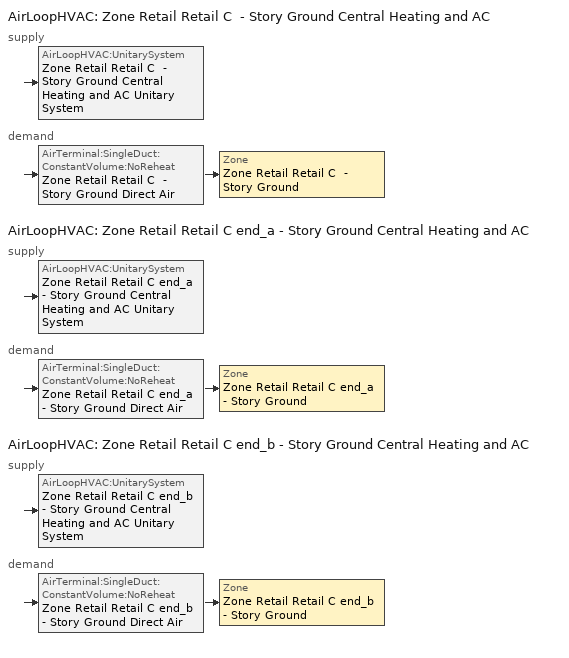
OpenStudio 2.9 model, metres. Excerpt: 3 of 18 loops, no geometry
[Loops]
AirLoopHVAC 'Zone Retail Retail C  - Story Ground Central Heating and AC'
 supply: AirLoopHVAC:UnitarySystem 'Zone Retail Retail C  - Story Ground Central Heating and AC Unitary System'
 demand: AirTerminal:SingleDuct:ConstantVolume:NoReheat 'Zone Retail Retail C  - Story Ground Direct Air' > Zone 'Zone Retail Retail C  - Story Ground'
AirLoopHVAC 'Zone Retail Retail C end_a - Story Ground Central Heating and AC'
 supply: AirLoopHVAC:UnitarySystem 'Zone Retail Retail C end_a - Story Ground Central Heating and AC Unitary System'
 demand: AirTerminal:SingleDuct:ConstantVolume:NoReheat 'Zone Retail Retail C end_a - Story Ground Direct Air' > Zone 'Zone Retail Retail C end_a - Story Ground'
AirLoopHVAC 'Zone Retail Retail C end_b - Story Ground Central Heating and AC'
 supply: AirLoopHVAC:UnitarySystem 'Zone Retail Retail C end_b - Story Ground Central Heating and AC Unitary System'
 demand: AirTerminal:SingleDuct:ConstantVolume:NoReheat 'Zone Retail Retail C end_b - Story Ground Direct Air' > Zone 'Zone Retail Retail C end_b - Story Ground'
[SizingPeriod:DesignDay] Barometric Pressure {Pa}=97051; Wind Direction {deg}=230; Sky Clearness=0; Rain Indicator=0; Snow Indicator=0; Day of Month=21; Daylight Saving Time Indicator=0; Humidity Indicating Type=Wetbulb; Dry-Bulb Temperature Range Modifier Type=DefaultMultipliers
Name | Maximum Dry-Bulb Temperature {C} | Daily Dry-Bulb Temperature Range {deltaC} | Humidity Indicating Conditions at Maximum Dry-Bulb | Wind Speed {m/s} | Month | Day Type | Solar Model Indicator | ASHRAE Taub | ASHRAE Taud
Youngstown Muni Ann Htg 99.6% Condns DB 1 | -16.2 | 0 | -16.2 | 4.2 | 1 | WinterDesignDay | ASHRAEClearSky
Youngstown Muni Ann Htg Wind 99% Condns WS=>MCDB 1 | -1.1 | 0 | -1.1 | 10.6 | 1 | WinterDesignDay | ASHRAEClearSky
Youngstown Muni April .4% Condns DB=>MCWB 1 | 28.2 | 11.4 | 16.9 | 4.3 | 4 | SummerDesignDay | ASHRAETau | 0.392 | 2.247
Youngstown Muni April .4% Condns WB=>MCDB 1 | 25.1 | 11.4 | 18.6 | 4.3 | 4 | SummerDesignDay | ASHRAETau | 0.392 | 2.247
Youngstown Muni August .4% Condns DB=>MCWB 1 | 32.9 | 11.4 | 23.7 | 4.3 | 8 | SummerDesignDay | ASHRAETau | 0.41 | 2.242
Youngstown Muni August .4% Condns WB=>MCDB 1 | 30.7 | 11.4 | 25.1 | 4.3 | 8 | SummerDesignDay | ASHRAETau | 0.41 | 2.242
Youngstown Muni December .4% Condns DB=>MCWB 1 | 15.8 | 6.8 | 12.7 | 4.3 | 12 | SummerDesignDay | ASHRAETau | 0.292 | 2.578
Youngstown Muni December .4% Condns WB=>MCDB 1 | 14.9 | 6.8 | 13.5 | 4.3 | 12 | SummerDesignDay | ASHRAETau | 0.292 | 2.578
Youngstown Muni February .4% Condns DB=>MCWB 1 | 16.2 | 8.3 | 11 | 4.3 | 2 | SummerDesignDay | ASHRAETau | 0.314 | 2.418
Youngstown Muni February .4% Condns WB=>MCDB 1 | 15.5 | 8.3 | 12.8 | 4.3 | 2 | SummerDesignDay | ASHRAETau | 0.314 | 2.418
Youngstown Muni January .4% Condns DB=>MCWB 1 | 16 | 7.4 | 12.6 | 4.3 | 1 | SummerDesignDay | ASHRAETau | 0.304 | 2.466
Youngstown Muni January .4% Condns WB=>MCDB 1 | 15.3 | 7.4 | 13.5 | 4.3 | 1 | SummerDesignDay | ASHRAETau | 0.304 | 2.466
Youngstown Muni July .4% Condns DB=>MCWB 1 | 33.8 | 11.5 | 23 | 4.3 | 7 | SummerDesignDay | ASHRAETau | 0.424 | 2.17
Youngstown Muni July .4% Condns WB=>MCDB 1 | 30.9 | 11.5 | 25.3 | 4.3 | 7 | SummerDesignDay | ASHRAETau | 0.424 | 2.17
Youngstown Muni June .4% Condns DB=>MCWB 1 | 32.5 | 11.6 | 22.1 | 4.3 | 6 | SummerDesignDay | ASHRAETau | 0.426 | 2.139
Youngstown Muni June .4% Condns WB=>MCDB 1 | 29.9 | 11.6 | 24.1 | 4.3 | 6 | SummerDesignDay | ASHRAETau | 0.426 | 2.139
Youngstown Muni March .4% Condns DB=>MCWB 1 | 23.7 | 9.8 | 14.9 | 4.3 | 3 | SummerDesignDay | ASHRAETau | 0.333 | 2.437
Youngstown Muni March .4% Condns WB=>MCDB 1 | 21.9 | 9.8 | 16 | 4.3 | 3 | SummerDesignDay | ASHRAETau | 0.333 | 2.437
Youngstown Muni May .4% Condns DB=>MCWB 1 | 29.6 | 11.8 | 20.5 | 4.3 | 5 | SummerDesignDay | ASHRAETau | 0.393 | 2.225
Youngstown Muni May .4% Condns WB=>MCDB 1 | 27.2 | 11.8 | 22.6 | 4.3 | 5 | SummerDesignDay | ASHRAETau | 0.393 | 2.225
Youngstown Muni November .4% Condns DB=>MCWB 1 | 20.9 | 8.1 | 14.3 | 4.3 | 11 | SummerDesignDay | ASHRAETau | 0.318 | 2.562
Youngstown Muni November .4% Condns WB=>MCDB 1 | 18.5 | 8.1 | 16.1 | 4.3 | 11 | SummerDesignDay | ASHRAETau | 0.318 | 2.562
Youngstown Muni October .4% Condns DB=>MCWB 1 | 26 | 10.2 | 18.5 | 4.3 | 10 | SummerDesignDay | ASHRAETau | 0.341 | 2.49
Youngstown Muni October .4% Condns WB=>MCDB 1 | 23.9 | 10.2 | 20.2 | 4.3 | 10 | SummerDesignDay | ASHRAETau | 0.341 | 2.49
Youngstown Muni September .4% Condns DB=>MCWB 1 | 30.2 | 11.1 | 20.9 | 4.3 | 9 | SummerDesignDay | ASHRAETau | 0.372 | 2.375
Youngstown Muni September .4% Condns WB=>MCDB 1 | 27.3 | 11.1 | 22.9 | 4.3 | 9 | SummerDesignDay | ASHRAETau | 0.372 | 2.375
[Sizing:Zone] Zone Cooling Design Supply Air Temperature Input Method=SupplyAirTemperature; Zone Cooling Design Supply Air Temperature {C}=14; Zone Cooling Design Supply Air Temperature Difference {deltaC}=11.11; Zone Heating Design Supply Air Temperature Input Method=SupplyAirTemperature; Zone Heating Design Supply Air Temperature {C}=40; Zone Heating Design Supply Air Temperature Difference {deltaC}=11.11; Zone Cooling Design Supply Air Humidity Ratio {kg-H2O/kg-air}=0.0085; Zone Heating Design Supply Air Humidity Ratio {kg-H2O/kg-air}=0.008; Cooling Design Air Flow Method=DesignDay; Heating Design Air Flow Method=DesignDay; Account for Dedicated Outdoor Air System=No; Dedicated Outdoor Air System Control Strategy=NeutralSupplyAir; Dedicated Outdoor Air Low Setpoint Temperature for Design {C}=autosize; Dedicated Outdoor Air High Setpoint Temperature for Design {C}=autosize
Zone Retail Retail C end_a - Story Ground; Zone Retail Retail C  - Story Ground; Zone Retail Retail C end_b - Story Ground
[Zone equipment]
Zone Retail Retail C end_a - Story Ground: Zone Retail Retail C end_a - Story Ground Direct Air
Zone Retail Retail C  - Story Ground: Zone Retail Retail C  - Story Ground Direct Air
Zone Retail Retail C end_b - Story Ground: Zone Retail Retail C end_b - Story Ground Direct Air
[AirLoopHVAC] Design Supply Air Flow Rate {m3/s}=AutoSize
Name | Availability Schedule
Zone Retail Retail C  - Story Ground Central Heating and AC | Zone Retail Retail C  - Story Ground Central Heating and AC Occ Sch
Zone Retail Retail C end_a - Story Ground Central Heating and AC | Zone Retail Retail C end_a - Story Ground Central Heating and AC Occ Sch
Zone Retail Retail C end_b - Story Ground Central Heating and AC | Zone Retail Retail C end_b - Story Ground Central Heating and AC Occ Sch
[Sizing:System] Type of Load to Size On=Sensible; Design Outdoor Air Flow Rate {m3/s}=Autosize; Central Heating Maximum System Air Flow Ratio=0.3; Preheat Design Temperature {C}=7.22222; Preheat Design Humidity Ratio {kg-H2O/kg-Air}=0.008; Precool Design Temperature {C}=12.7778; Precool Design Humidity Ratio {kg-H2O/kg-Air}=0.008; Central Cooling Design Supply Air Temperature {C}=12.7778; Central Heating Design Supply Air Temperature {C}=50; Sizing Option=NonCoincident; 100% Outdoor Air in Cooling=Yes; 100% Outdoor Air in Heating=Yes; Central Cooling Design Supply Air Humidity Ratio {kg-H2O/kg-Air}=0.0085; Central Heating Design Supply Air Humidity Ratio {kg-H2O/kg-Air}=0.008; Cooling Design Air Flow Method=DesignDay; Cooling Design Air Flow Rate {m3/s}=0; Heating Design Air Flow Method=DesignDay; Heating Design Air Flow Rate {m3/s}=0; System Outdoor Air Method=ZoneSum; Zone Maximum Outdoor Air Fraction=1; Cooling Supply Air Flow Rate Per Floor Area {m3/s-m2}=0.00996765; Cooling Fraction of Autosized Cooling Supply Air Flow Rate=1; Cooling Supply Air Flow Rate Per Unit Cooling Capacity {m3/s-W}=3.94755e-05; Heating Supply Air Flow Rate Per Floor Area {m3/s-m2}=0.00996765; Heating Fraction of Autosized Heating Supply Air Flow Rate=1; Heating Fraction of Autosized Cooling Supply Air Flow Rate=1; Heating Supply Air Flow Rate Per Unit Heating Capacity {m3/s-W}=3.15882e-05; Cooling Design Capacity Method=CoolingDesignCapacity; Cooling Design Capacity {W}=autosize; Cooling Design Capacity Per Floor Area {W/m2}=234.7; Fraction of Autosized Cooling Design Capacity=1; Heating Design Capacity Method=HeatingDesignCapacity; Heating Design Capacity {W}=autosize; Heating Design Capacity Per Floor Area {W/m2}=157; Fraction of Autosized Heating Design Capacity=1; Central Cooling Capacity Control Method=OnOff
Zone Retail Retail C  - Story Ground Central Heating and AC; Zone Retail Retail C end_a - Story Ground Central Heating and AC; Zone Retail Retail C end_b - Story Ground Central Heating and AC
[Coil:Heating:Gas] Availability Schedule=Always On Discrete; Gas Burner Efficiency=0.8; Nominal Capacity {W}=AutoSize; Parasitic Electric Load {W}=0; Parasitic Gas Load {W}=0
Zone Retail Retail C  - Story Ground Central Heating and AC Heating Coil 16kBtu/hr 0.8 Thermal Eff; Zone Retail Retail C end_a - Story Ground Central Heating and AC Heating Coil 38kBtu/hr 0.8 Thermal Eff; Zone Retail Retail C end_b - Story Ground Central Heating and AC Heating Coil 38kBtu/hr 0.8 Thermal Eff
[Coil:Cooling:DX:SingleSpeed] Availability Schedule=Always On Discrete; Rated Total Cooling Capacity {W}=autosize; Rated Sensible Heat Ratio=0.73; Rated COP {W/W}=3.91157; Rated Air Flow Rate {m3/s}=autosize; Rated Evaporator Fan Power Per Volume Flow Rate {W/(m3/s)}=773.391; Total Cooling Capacity Function of Temperature Curve=CoilClgDXQRatio_fTwbToadbSI; Total Cooling Capacity Function of Flow Fraction Curve=CoilClgDXSnglQRatio_fCFMRatio; Energy Input Ratio Function of Temperature Curve=CoilClgDXEIRRatio_fTwbToadbSI; Energy Input Ratio Function of Flow Fraction Curve=CoilClgDXSnglEIRRatio_fCFMRatio; Part Load Fraction Correlation Curve=CoilClgDXEIRRatio_fQFrac; Nominal Time for Condensate Removal to Begin {s}=1000; Ratio of Initial Moisture Evaporation Rate and Steady State Latent Capacity=1.5; Maximum Cycling Rate {cycles/hr}=3; Latent Capacity Time Constant {s}=45; Condenser Type=AirCooled; Evaporative Condenser Effectiveness=0; Evaporative Condenser Air Flow Rate {m3/s}=Autosize; Evaporative Condenser Pump Rated Power Consumption {W}=Autosize; Crankcase Heater Capacity {W}=0; Maximum Outdoor Dry-Bulb Temperature for Crankcase Heater Operation {C}=12.7778; Basin Heater Capacity {W/K}=0; Basin Heater Setpoint Temperature {C}=10
Zone Retail Retail C  - Story Ground Central Heating and AC Cooling Coil 14kBtu/hr 11.06SEER 14kBtu/hr 13.0SEER; Zone Retail Retail C end_a - Story Ground Central Heating and AC Cooling Coil 23kBtu/hr 11.06SEER 23kBtu/hr 13.0SEER; Zone Retail Retail C end_b - Story Ground Central Heating and AC Cooling Coil 18kBtu/hr 11.06SEER 18kBtu/hr 13.0SEER
[Fan:OnOff] Availability Schedule=Always On Discrete; Fan Total Efficiency=0.53625; Pressure Rise {Pa}=622.722; Maximum Flow Rate {m3/s}=autosize; Motor Efficiency=0.825; Motor In Airstream Fraction=1
Name | Fan Power Ratio Function of Speed Ratio Curve | Fan Efficiency Ratio Function of Speed Ratio Curve
Zone Retail Retail C  - Story Ground Central Heating and AC Supply Fan | Fan On Off Power Curve 15 | Fan On Off Efficiency Curve 15
Zone Retail Retail C end_a - Story Ground Central Heating and AC Supply Fan | Fan On Off Power Curve 16 | Fan On Off Efficiency Curve 16
Zone Retail Retail C end_b - Story Ground Central Heating and AC Supply Fan | Fan On Off Power Curve 17 | Fan On Off Efficiency Curve 17
[AirLoopHVAC:UnitarySystem] Control Type=Load; Dehumidification Control Type=None; Availability Schedule=Always On Discrete; Fan Placement=BlowThrough; DX Heating Coil Sizing Ratio=1; Use DOAS DX Cooling Coil=No; DOAS DX Cooling Coil Leaving Minimum Air Temperature {C}=2; Latent Load Control=SensibleOnlyLoadControl; Supply Air Flow Rate During Cooling Operation {m3/s}=Autosize; Supply Air Flow Rate During Heating Operation {m3/s}=Autosize; Supply Air Flow Rate When No Cooling or Heating is Required {m3/s}=0; Maximum Supply Air Temperature {C}=50; Maximum Outdoor Dry-Bulb Temperature for Supplemental Heater Operation {C}=21; Maximum Cycling Rate {cycles/hr}=2.5; Heat Pump Time Constant {s}=60; Fraction of On-Cycle Power Use=0.01; Heat Pump Fan Delay Time {s}=60; Ancilliary On-Cycle Electric Power {W}=0; Ancilliary Off-Cycle Electric Power {W}=0
Name | Controlling Zone or Thermostat Location | Supply Fan | Supply Air Fan Operating Mode Schedule | Heating Coil | Cooling Coil
Zone Retail Retail C  - Story Ground Central Heating and AC Unitary System | Zone Retail Retail C  - Story Ground | Zone Retail Retail C  - Story Ground Central Heating and AC Supply Fan | Zone Retail Retail C  - Story Ground Central Heating and AC Occ Sch | Zone Retail Retail C  - Story Ground Central Heating and AC Heating Coil 16kBtu/hr 0.8 Thermal Eff | Zone Retail Retail C  - Story Ground Central Heating and AC Cooling Coil 14kBtu/hr 11.06SEER 14kBtu/hr 13.0SEER
Zone Retail Retail C end_a - Story Ground Central Heating and AC Unitary System | Zone Retail Retail C end_a - Story Ground | Zone Retail Retail C end_a - Story Ground Central Heating and AC Supply Fan | Zone Retail Retail C end_a - Story Ground Central Heating and AC Occ Sch | Zone Retail Retail C end_a - Story Ground Central Heating and AC Heating Coil 38kBtu/hr 0.8 Thermal Eff | Zone Retail Retail C end_a - Story Ground Central Heating and AC Cooling Coil 23kBtu/hr 11.06SEER 23kBtu/hr 13.0SEER
Zone Retail Retail C end_b - Story Ground Central Heating and AC Unitary System | Zone Retail Retail C end_b - Story Ground | Zone Retail Retail C end_b - Story Ground Central Heating and AC Supply Fan | Zone Retail Retail C end_b - Story Ground Central Heating and AC Occ Sch | Zone Retail Retail C end_b - Story Ground Central Heating and AC Heating Coil 38kBtu/hr 0.8 Thermal Eff | Zone Retail Retail C end_b - Story Ground Central Heating and AC Cooling Coil 18kBtu/hr 11.06SEER 18kBtu/hr 13.0SEER
[AirTerminal:SingleDuct:ConstantVolume:NoReheat] Availability Schedule=Always On Discrete; Maximum Air Flow Rate {m3/s}=AutoSize
Zone Retail Retail C  - Story Ground Direct Air; Zone Retail Retail C end_a - Story Ground Direct Air; Zone Retail Retail C end_b - Story Ground Direct Air
[Schedule:Ruleset]
Name | Default Day Schedule | Summer Design Day Schedule | Winter Design Day Schedule
Zone Retail Retail C  - Story Ground Central Heating and AC Occ Sch | Zone Retail Retail C  - Story Ground Central Heating and AC Occ Sch Default | Zone Retail Retail C  - Story Ground Central Heating and AC Occ Sch Summer Design Day | Zone Retail Retail C  - Story Ground Central Heating and AC Occ Sch Winter Design Day
Zone Retail Retail C end_a - Story Ground Central Heating and AC Occ Sch | Zone Retail Retail C end_a - Story Ground Central Heating and AC Occ Sch Default | Zone Retail Retail C end_a - Story Ground Central Heating and AC Occ Sch Summer Design Day | Zone Retail Retail C end_a - Story Ground Central Heating and AC Occ Sch Winter Design Day
Zone Retail Retail C end_b - Story Ground Central Heating and AC Occ Sch | Zone Retail Retail C end_b - Story Ground Central Heating and AC Occ Sch Default | Zone Retail Retail C end_b - Story Ground Central Heating and AC Occ Sch Summer Design Day | Zone Retail Retail C end_b - Story Ground Central Heating and AC Occ Sch Winter Design Day
[Schedule:Day]
Zone Retail Retail C  - Story Ground Central Heating and AC Occ Sch Default; Zone Retail Retail C end_a - Story Ground Central Heating and AC Occ Sch Default; Zone Retail Retail C end_b - Story Ground Central Heating and AC Occ Sch Default: 7, 5, 0, 22, 15, 1, 24, 0, 0
Zone Retail Retail C  - Story Ground Central Heating and AC Occ Sch Winter Design Day; Zone Retail Retail C  - Story Ground Central Heating and AC Occ Sch Summer Design Day; Zone Retail Retail C end_a - Story Ground Central Heating and AC Occ Sch Winter Design Day; Zone Retail Retail C end_a - Story Ground Central Heating and AC Occ Sch Summer Design Day; Zone Retail Retail C end_b - Story Ground Central Heating and AC Occ Sch Winter Design Day; Zone Retail Retail C end_b - Story Ground Central Heating and AC Occ Sch Summer Design Day: 24, 0, 1
Zone Retail Retail C  - Story Ground Central Heating and AC Occ Sch Saturday; Zone Retail Retail C end_a - Story Ground Central Heating and AC Occ Sch Saturday; Zone Retail Retail C end_b - Story Ground Central Heating and AC Occ Sch Saturday: 7, 50, 0, 24, 0, 1
Zone Retail Retail C  - Story Ground Central Heating and AC Occ Sch Sunday; Zone Retail Retail C end_a - Story Ground Central Heating and AC Occ Sch Sunday; Zone Retail Retail C end_b - Story Ground Central Heating and AC Occ Sch Sunday: 8, 49, 0, 21, 0, 1, 24, 0, 0
[Schedule:Rule] Date Specification Type=DateRange; Start Month=1; Start Day=1; End Month=12; End Day=31
Name | Schedule Ruleset | Rule Order | Day Schedule | Apply Saturday | Apply Sunday
Zone Retail Retail C  - Story Ground Central Heating and AC Occ Sch Saturday Rule | Zone Retail Retail C  - Story Ground Central Heating and AC Occ Sch | 1 | Zone Retail Retail C  - Story Ground Central Heating and AC Occ Sch Saturday | Yes
Zone Retail Retail C  - Story Ground Central Heating and AC Occ Sch Sunday Rule | Zone Retail Retail C  - Story Ground Central Heating and AC Occ Sch | 0 | Zone Retail Retail C  - Story Ground Central Heating and AC Occ Sch Sunday |  | Yes
Zone Retail Retail C end_a - Story Ground Central Heating and AC Occ Sch Saturday Rule | Zone Retail Retail C end_a - Story Ground Central Heating and AC Occ Sch | 1 | Zone Retail Retail C end_a - Story Ground Central Heating and AC Occ Sch Saturday | Yes
Zone Retail Retail C end_a - Story Ground Central Heating and AC Occ Sch Sunday Rule | Zone Retail Retail C end_a - Story Ground Central Heating and AC Occ Sch | 0 | Zone Retail Retail C end_a - Story Ground Central Heating and AC Occ Sch Sunday |  | Yes
Zone Retail Retail C end_b - Story Ground Central Heating and AC Occ Sch Saturday Rule | Zone Retail Retail C end_b - Story Ground Central Heating and AC Occ Sch | 1 | Zone Retail Retail C end_b - Story Ground Central Heating and AC Occ Sch Saturday | Yes
Zone Retail Retail C end_b - Story Ground Central Heating and AC Occ Sch Sunday Rule | Zone Retail Retail C end_b - Story Ground Central Heating and AC Occ Sch | 0 | Zone Retail Retail C end_b - Story Ground Central Heating and AC Occ Sch Sunday |  | Yes
[Schedule:Constant]
Always On Discrete: Value=1
[Curve:Biquadratic] Minimum Value of x=13.89; Maximum Value of x=25; Minimum Value of y=23.89; Maximum Value of y=46.11; Minimum Curve Output=0.77
Name | Coefficient1 Constant | Coefficient2 x | Coefficient3 x**2 | Coefficient4 y | Coefficient5 y**2 | Coefficient6 x*y | Maximum Curve Output
CoilClgDXQRatio_fTwbToadbSI | 0.86779 | 0.014245 | 0.000554 | -0.007569 | 3.2e-05 | -0.000191 | 1.29
CoilClgDXEIRRatio_fTwbToadbSI | 0.116709 | 0.028458 | -0.000411 | 0.021422 | 0.000162 | -0.00068 | 1.33
[Curve:Quadratic]
Name | Coefficient1 Constant | Coefficient2 x | Coefficient3 x**2 | Minimum Value of x | Maximum Value of x
CoilClgDXSnglQRatio_fCFMRatio | 0.8 | 0.2 | 0 | 0.5 | 1.5
CoilClgDXSnglEIRRatio_fCFMRatio | 1.156 | -0.1816 | 0.0256 | 0 | 1
[Curve:Exponent] Coefficient1 Constant=1; Coefficient2 Constant=0; Coefficient3 Constant=0; Minimum Value of x=0; Maximum Value of x=1
Fan On Off Power Curve 15; Fan On Off Power Curve 16; Fan On Off Power Curve 17
[Curve:Cubic] Maximum Value of x=1
Name | Coefficient1 Constant | Coefficient2 x | Coefficient3 x**2 | Coefficient4 x**3 | Minimum Value of x
Fan On Off Efficiency Curve 15; Fan On Off Efficiency Curve 16; Fan On Off Efficiency Curve 17 | 1 | 0 | 0 | 0 | 0
CoilClgDXEIRRatio_fQFrac | 0 | 5.1091 | -8.5515 | 4.4744 | 0.7
